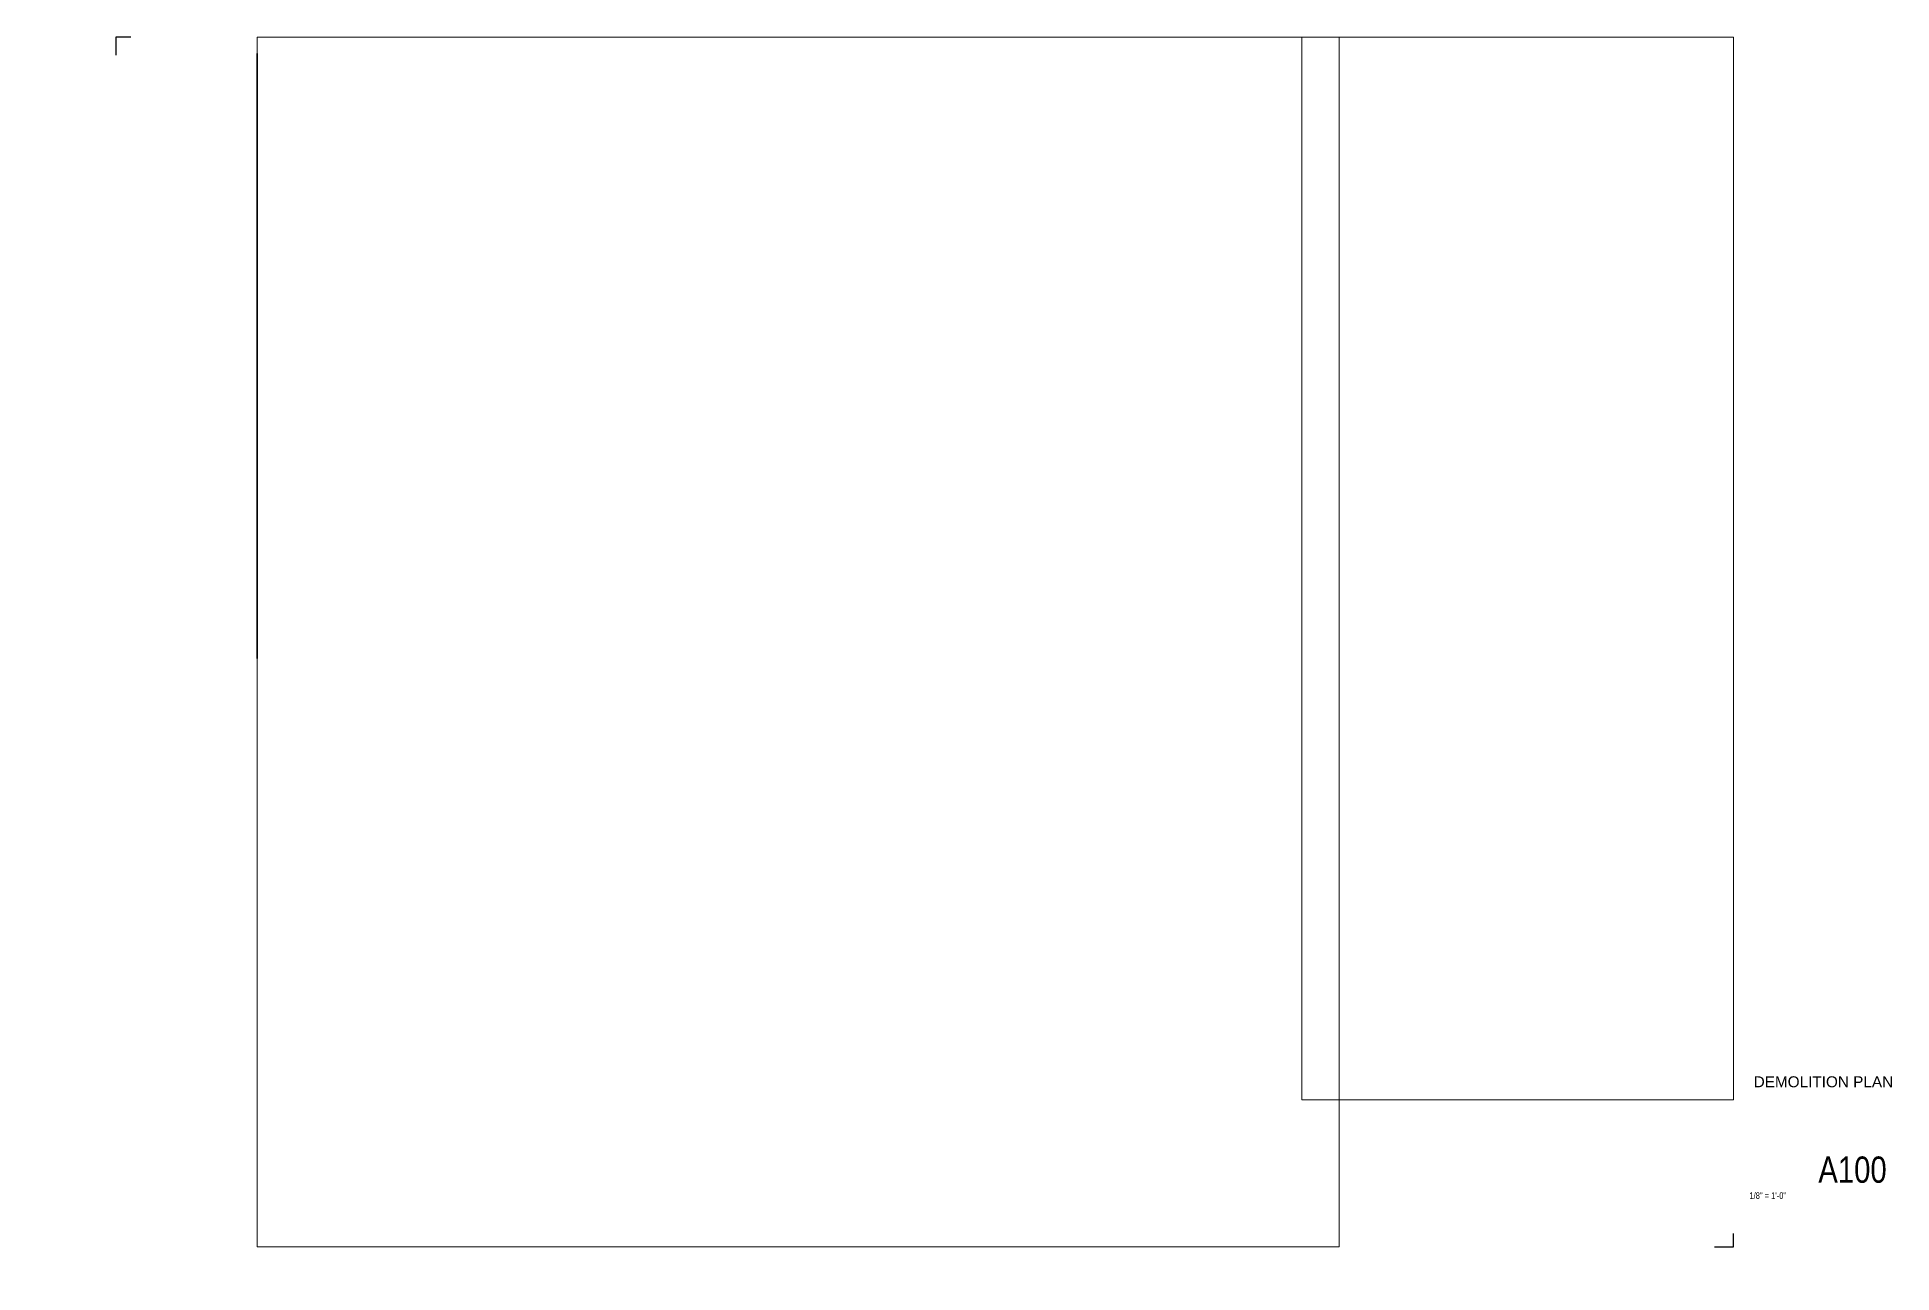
# Paper-space layout 'A100 - DEMOLITION PLAN 24x36' of a CAD drawing. Header units: inches. Extents: x 0 to 35.3, y 0 to 23.5.
import ezdxf
from ezdxf.enums import TextEntityAlignment as Align

# ---------------------------------------------------------------- set-up
doc = ezdxf.new("R2010")
doc.units = ezdxf.units.IN
doc.header["$LTSCALE"] = 96
doc.header["$MEASUREMENT"] = 0
doc.linetypes.add('HIDDEN', pattern=[0.375, 0.25, -0.125])
doc.layers.add('TTLB', color=254, linetype='Continuous')
doc.layers.add('Viewport', color=14, linetype='Continuous', plot=False)
doc.styles.add('OTJ_Title1', font='swiss.ttf')
doc.styles.add('XFINE', font='helvlght.shx', dxfattribs={"width": 0.85, "bigfont": 'special.shx'})
doc.styles.add('XFINE_0', font='swissl.ttf', dxfattribs={"width": 0.8})
doc.styles.add('XFINE_6', font='swissl.ttf', dxfattribs={"height": 0.208333})

# ---------------------------------------------------------------- blocks, each defined once
blk = doc.blocks.new('A$C3ABF1B89')
at = {"layer": 'TTLB', "color": 7, "style": 'OTJ_Title1', "width": 0.7}
blk.add_attdef('SHEET', text='', height=0.5, dxfattribs=at).set_placement((1.882, 0.593), align=Align.MIDDLE_CENTER)
at = {"layer": 'TTLB', "color": 7, "style": 'XFINE', "width": 0.75}
blk.add_attdef('SCALE', text='', height=0.125, dxfattribs=at).set_placement((0.208, 0.125), align=Align.TOP_CENTER)

psp = doc.layouts.new('A100 - DEMOLITION PLAN 24x36')

# ---------------------------------------------------------------- linework, layer by layer
at = {"linetype": 'HIDDEN', "ltscale": 0.01, "const_width": 0.0312}
psp.add_lwpolyline([(4.187, 23.183), (4.187, 11.679)], dxfattribs=at)
at = {"layer": 'DefPoints'}
for points in [[(1.784, 23.49), (1.5, 23.49), (1.5, 23.147)], [(31.889, 0.5), (32.25, 0.5), (32.25, 0.748)]]:
    psp.add_lwpolyline(points, dxfattribs=at)
psp.add_point((0.003, 0.001), dxfattribs=at)

# ---------------------------------------------------------------- block references
ref = psp.add_blockref('A$C3ABF1B89', (32.711, 1.371))
ref.add_attrib('SCALE', '1/8" = 1\'-0"', dxfattribs={"layer": 'TTLB', "color": 7, "height": 0.125, "style": 'XFINE', "width": 0.75}).set_placement((32.904, 1.533), align=Align.TOP_CENTER)
ref.add_attrib('SHEET', 'A100', dxfattribs={"layer": 'TTLB', "color": 7, "height": 0.5, "style": 'XFINE_0', "width": 0.796875}).set_placement((34.515, 1.964), align=Align.MIDDLE_CENTER)

# ---------------------------------------------------------------- texts
at = {"insert": (32.365, 3.738), "char_height": 0.20833, "attachment_point": 1, "style": 'XFINE_6'}
psp.add_mtext_dynamic_manual_height_columns('\\pi0.27084;DEMOLITION PLAN', width=2.97762, gutter_width=0.417, heights=[1.555], dxfattribs=at)

# ---------------------------------------------------------------- viewports
at = {"layer": 'Viewport'}
vp = psp.add_viewport(center=(14.471, 11.995), size=(20.568, 22.99), view_center_point=(2332.951, 0.272), view_height=2207.04, status=3, dxfattribs=at)
vp.frozen_layers = ['DefPoints']
psp.add_viewport(center=(28.147, 13.392), size=(8.206, 20.1967), view_center_point=(6699.42, -75.081), view_height=1938.8797, dxfattribs=at)

doc.saveas('drawing.dxf')
